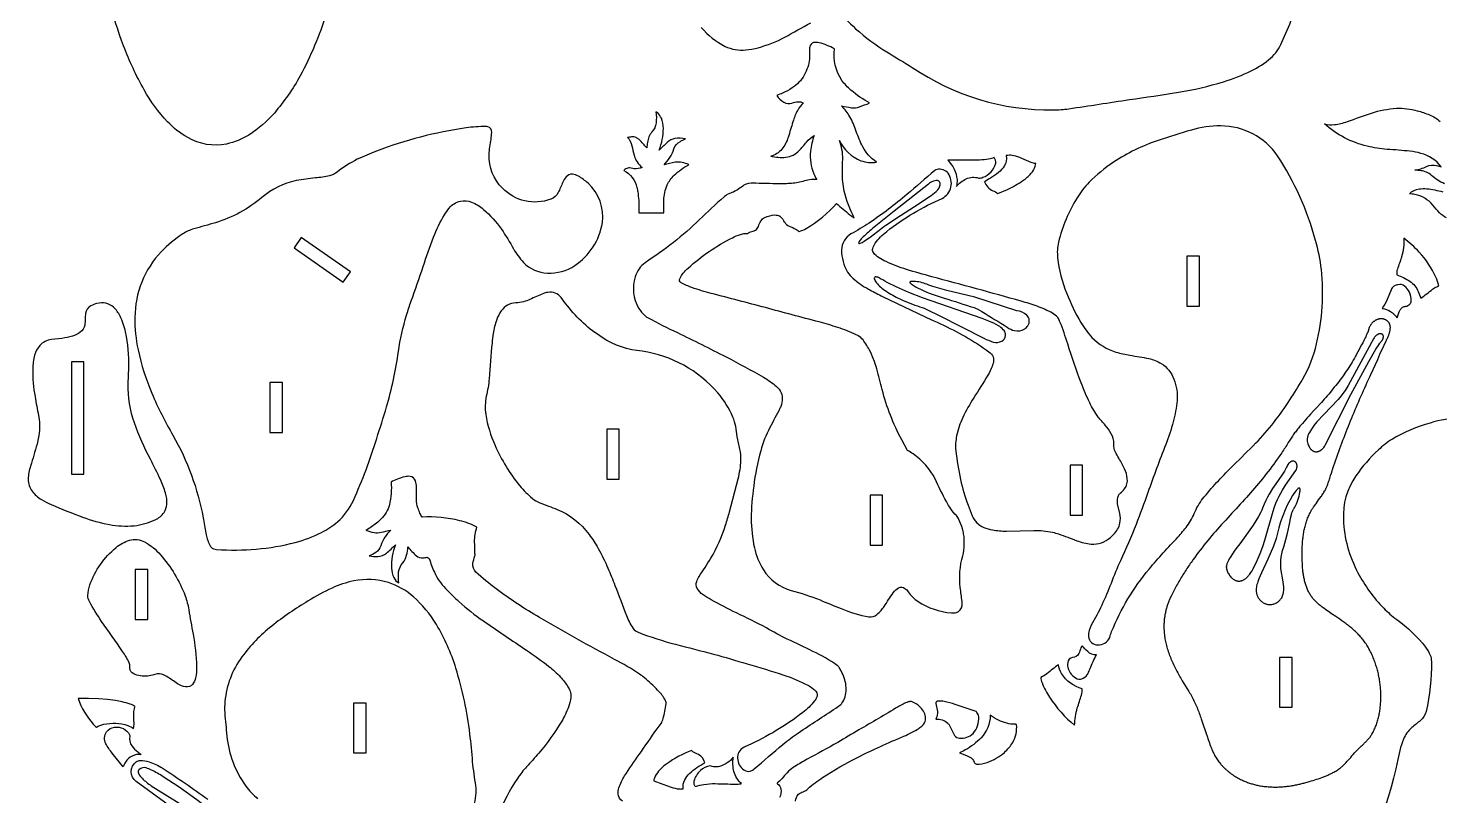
# Model space of a CAD drawing. Extents: x 8 to 111, y -36 to 70.
# Drawn here: x 8.4 to 65, y -10.1 to 20.6 of the extents above; entities that cross this region are included whole.
import ezdxf

# ---------------------------------------------------------------- set-up
doc = ezdxf.new("R2010")
doc.units = 0
doc.header["$MEASUREMENT"] = 0
doc.layers.get('0').update_dxf_attribs({"linetype": 'CONTINUOUS'})

msp = doc.modelspace()

# ---------------------------------------------------------------- linework, layer by layer
for points in [[(20.354, 21.196, -0.046615), (19.319, 18.74, -0.05196), (18.279, 17.245, -0.070955), (17.256, 16.363, -0.081975), (16.368, 16.002, -0.18302), (14.809, 16.26, -0.072586), (13.997, 16.897, -0.061372), (13.065, 18.178, -0.03999), (12.243, 19.936, -0.039625), (11.208, 23.536, -0.049476)], [(40.799, 21.449, 0.049484), (41.563, 20.623, 0.044019), (42.816, 19.69, 0.002318), (43.828, 19.075, 0.153583), (49.477, 17.367, 0.027756), (50.103, 17.415, 0.002079), (52.526, 17.784, 0.00581), (54.488, 18.075, 0.033332), (56.294, 18.496, 0.033552), (57.411, 18.935, 0.064552), (58.185, 19.444, 0.110698), (58.633, 20.086, 0.003123), (59.051, 21.038, 0.020133)], [(35.372, 20.671, 0.092873), (36.339, 19.916, 0.137871), (37.164, 19.772, 0.045285), (37.652, 19.862, 0.05946), (38.725, 20.286, 0.005913), (39.763, 20.864, -0.003181)], [(65.145, 14.413, -0.090478), (64.634, 14.745, 0.149479), (64.204, 14.932, 0.026068), (63.961, 14.951, 0.077827), (64.429, 15.105, -0.161023), (64.832, 15.145, -0.037766), (65.021, 15.087, 0.165958), (64.205, 15.628, 0.039609), (63.766, 15.714, 0.008312), (62.85, 15.789, -0.030816), (62.052, 15.913, -0.124774), (60.344, 16.813, 0.102599), (60.737, 16.781, 0.05696), (61.257, 16.902, -0.005446), (62.223, 17.242, -0.063267), (63.219, 17.433, -0.07925), (64.057, 17.335, -0.027942), (64.548, 17.17, -0.072777), (64.976, 16.906, -0.014963)], [(65.226, 13.049, -0.091677), (64.943, 13.245, -0.024327), (64.68, 13.552, 0.178347), (63.957, 13.981, 0.030369), (63.746, 14.011, -0.156031), (64.141, 14.204, -0.060302), (64.438, 14.212, -0.026015), (65.088, 14.092, 0.066043)], [(65.819, 5.047, 0.058941), (64.572, 4.822, 0.062858), (63.06, 4.179, 0.057188), (62.501, 3.746, 0.050923), (61.596, 2.705, 0.165683), (61.099, 0.957, 0.114739), (61.681, -1.174, 0.071136), (62.713, -2.594, 0.037496), (63.234, -3.044, -0.062281), (64.39, -4.155, -0.065156), (64.575, -4.476, -0.073072), (64.625, -4.725, -0.058829), (64.41, -6.739, -0.155065), (64.187, -7.093, 0.003947), (63.837, -7.381, 0.116138), (63.504, -7.843, 0.044958), (63.362, -8.292, -0.06998), (61.338, -13.997, -0.054587)], [(32.227, -10.331, -0.256246), (32.05, -10.028, -0.097939), (32.083, -9.792, -0.063887), (32.309, -9.313, -0.012382), (32.888, -8.46, 0.003891), (33.607, -7.424, -0.009279), (33.77, -7.221, 0.083775), (33.85, -7.018, 0.02832), (33.975, -6.426, 0.102924), (33.972, -6.377, 0.075899), (33.915, -6.234, 0.061916), (33.631, -5.875, 0.023684), (33.102, -5.382, 0.020904), (32.909, -5.238, 0.02423), (31.906, -4.646, -0.01007), (28.901, -2.971, -0.027477), (27.166, -1.825, -0.019284), (26.347, -1.15, -0.216506), (26.236, -0.812, -0.058204), (26.316, -0.495, 0.119252), (26.325, -0.438, 0.144226), (26.313, -0.413, 0.020172), (26.3, 0.065, -0.092284), (26.395, 0.649, 0.063215), (25.705, 0.909, 0.075946), (24.201, 1.056, -0.096003), (24.111, 1.209, 0.009357), (24.025, 1.43, -0.072545), (23.972, 1.759), (23.973, 2.255, 0.074414), (23.933, 2.509, 0.290923), (23.715, 2.685, 0.08481), (23.506, 2.671, 0.044237), (23.209, 2.576, 0.017975), (22.954, 2.46, -0.083597), (22.886, 1.544, -0.129438), (22.558, 0.984, -0.06041), (22.165, 0.663, -0.014996), (21.95, 0.531, 0.053556), (22.271, 0.436, 0.08208), (22.56, 0.447, 0.011817), (22.94, 0.535, 0.122241), (22.545, -0.095, -0.162436), (22.338, -0.367, -0.055097), (22.08, -0.5, 0.043317), (22.424, -0.527, 0.171293), (22.769, -0.393, 0.006872), (23.135, -0.055, 0.103565), (22.969, -0.987, 0.089985), (23.066, -1.372, 0.150705), (23.261, -1.586, -0.052998), (23.255, -1.137, -0.151603), (23.424, -0.78, 0.11089), (23.578, -0.477, 0.051676), (23.629, -0.139, 0.037211), (23.97, -0.498, 0.218604), (24.246, -0.577, 0.01564), (24.403, -0.555, 0.043511), (24.483, -0.606, 0.027524), (24.689, -1.153, 0.084241), (25.139, -1.803, 0.011541), (25.671, -2.33, 0.032509), (26.652, -3.107, 0.003212), (28.379, -4.278, -0.016757), (29.274, -4.926, -0.035938), (29.74, -5.354, -0.044502), (30.039, -5.747, -0.037743), (30.123, -5.916, -0.112856), (30.152, -6.167, -0.070197), (30.058, -6.562, -0.04069), (29.793, -7.119, -0.045364), (28.868, -8.403, -0.007859), (28.382, -8.949, 0.035556), (28.019, -9.417, 0.052119), (27.237, -10.891, 0.048738)], [(26.205, -10.833, 0.048804), (26.36, -10, 0.041593), (26.355, -9.718, -0.018967), (26.222, -8.743, 0.006224), (26.114, -7.633, 0.042823), (25.554, -5.003, 0.056614), (24.769, -3.245, 0.07419), (23.851, -2.137, 0.101233), (22.848, -1.57, 0.12974), (21.459, -1.505, 0.063277), (20.589, -1.792, 0.033095), (19.633, -2.304, 0.031873), (18.173, -3.311, 0.064094), (16.976, -4.55, 0.135232), (16.299, -6.33, 0.034601), (16.293, -6.789, 0.005571), (16.378, -7.721, 0.13278), (17.139, -9.723, 0.053471), (17.611, -10.23, 0.031193)], [(39.151, -10.323, -0.178558), (39.274, -10.047, -0.118018), (39.463, -9.952, 0.114168), (39.649, -9.828, -0.04177), (40.241, -9.376, -0.029484), (41.633, -8.575, -0.015621), (43.486, -7.727, 0.042781), (44.104, -7.405, 0.030184), (44.243, -7.298, 0.309307), (44.331, -6.827, 0.097882), (44.199, -6.618, 0.092618), (43.913, -6.382, 0.049219), (43.796, -6.337, 0.134639), (43.671, -6.352, 0.055879), (43.261, -6.547, -0.007739), (41.688, -7.474, 0.003782), (40.847, -7.974, -0.002315), (39.615, -8.651, 0.00999), (39.13, -8.937, 0.095527), (38.66, -9.369, -0.062995), (38.464, -9.564, 0.097774), (38.423, -9.596, 0.242041), (38.422, -9.618, 0.242041), (38.439, -9.631, -0.23286), (38.571, -9.841, -0.140348), (38.517, -10.179, -0.115718)], [(16.156, -12.021), (12.745, -9.54, -0.234918), (12.548, -9.149, -0.234918), (12.74, -8.757, -0.058473), (12.834, -8.705, -0.094449), (12.907, -8.695, -0.035142), (13.267, -8.749, -0.064169), (13.791, -8.997, -0.012383), (15.609, -10.246, 0.01223)]]:
    msp.add_lwpolyline(points, format="xyb")
for points in [[(40.801, 13.619, 0.012901), (41.325, 13.17, 0.015733), (41.508, 13.033, -0.055567), (41.107, 14.115, -0.061632), (41.031, 14.853, -0.002772), (41.047, 15.398, 0.097575), (40.91, 16.149, 0.192832), (41.776, 15.334, 0.130108), (42.396, 15.277, -0.12624), (41.848, 15.893, -0.042024), (41.59, 16.507, 0.042817), (41.33, 17.096, 0.064881), (41, 17.528, 0.014868), (41.392, 17.457, 0.111717), (41.712, 17.492, 0.010512), (42.122, 17.646, -0.047443), (41.374, 18.159, -0.058574), (41.014, 18.553, -0.184081), (40.712, 19.817, 0.054183), (40.106, 20.06, 0.10662), (39.875, 20.068, 0.293979), (39.726, 19.895, 0.04334), (39.713, 19.809, 0.011201), (39.711, 19.396, -0.084804), (39.651, 19.086, 0.008097), (39.502, 18.757, -0.119651), (39.022, 18.251, -0.05071), (38.637, 18.043, -0.0184), (38.402, 17.95, 0.102429), (38.684, 17.676, 0.203498), (39.006, 17.644, -0.03915), (39.253, 17.696, -0.13014), (39.472, 17.649, 0.080805), (39.241, 17.355, 0.051311), (39.048, 16.893, -0.004904), (38.861, 16.27, -0.09179), (38.606, 15.791, -0.150191), (38.162, 15.512, 0.069385), (38.764, 15.472, 0.175903), (39.299, 15.737, 0.015461), (39.593, 16.077, -0.052664), (39.899, 16.35, 0.046548), (39.754, 15.712, 0.127901), (39.887, 14.811, 0.028888), (40.003, 14.576, 0.115471), (39.445, 14.502, -0.055242), (38.933, 14.419, -0.015503), (38.653, 14.407, -0.009904), (37.568, 14.432, 0.068865), (37.18, 14.397, 0.087235), (37.09, 14.352, -0.048122), (36.669, 14.08, 0.007611), (36.423, 13.974, 0.058807), (36.281, 13.877, 0.009049), (35.313, 12.973, -0.046817), (33.128, 11.248, 0.160511), (32.733, 10.684, 0.21071), (32.871, 9.431, 0.072208), (33.129, 9.122, 0.059158), (33.232, 9.046, 0.014089), (34.425, 8.446, -0.004942), (36.37, 7.476, -0.007344), (37.87, 6.66, -0.043118), (38.393, 6.291, -0.034316), (38.502, 6.18, -0.234228), (38.589, 5.563, -0.039568), (38.531, 5.413, -0.005186), (38.123, 4.643, 0.052125), (37.759, 3.709, 0.036645), (37.481, 2.29, 0.036096), (37.38, 0.997, 0.050163), (37.506, -0.171, 0.07894), (37.866, -1.058, 0.184918), (38.984, -1.886, -0.028754), (40.135, -2.266, -0.004071), (40.984, -2.614, 0.050465), (42.097, -2.943, 0.198576), (42.411, -2.849, 0.058204), (42.579, -2.686, 0.029182), (42.701, -2.527, -0.00982), (43.072, -1.975, -0.099639), (43.282, -1.775, -0.318276), (43.539, -1.802, -0.075957), (43.663, -1.94, 0.092964), (44.066, -2.322, 0.127515), (45.398, -2.786, 0.056268), (45.596, -2.774, 0.298551), (45.827, -2.488, 0.056292), (45.827, -2.324, 0.003289), (45.751, -1.769, -0.101065), (45.857, -0.494, 0.095055), (45.888, 0.39, 0.024673), (45.844, 0.585, 0.014033), (45.698, 0.958, 0.078482), (45.597, 1.112, -0.06083), (45.196, 1.673, -0.006573), (44.742, 2.582, 0.124557), (43.87, 3.585, 0.027625), (43.638, 3.724), (43.406, 4.148, -0.057415), (42.623, 6.167, -0.002555), (42.412, 6.992, 0.050104), (42.109, 7.765, 0.047367), (41.816, 8.203, 0.086916), (41.59, 8.361, 0.033802), (40.855, 8.649, 0.017041), (40.097, 8.873, -0.002146), (37.948, 9.446, -0.000511), (35.777, 10.017, -0.018129), (35.005, 10.249, -0.036428), (34.57, 10.445, -0.144263), (34.509, 10.521, -0.147086), (34.528, 10.628, -0.072915), (34.656, 10.822, -0.036974), (34.857, 11.034, -0.068286), (36.625, 12.246, -0.036267), (36.946, 12.378, -0.034523), (37.139, 12.422, -0.098796), (37.243, 12.415, -0.140271), (37.356, 12.484, 0.072684), (37.547, 12.553, 0.157191), (37.668, 12.701, -0.050341), (37.773, 12.925, -0.133762), (37.919, 13.053, -0.084637), (38.328, 13.159, -0.12927), (38.529, 13.112, -0.138146), (38.667, 12.936, 0.189224), (38.725, 12.878, 0.209631), (38.905, 12.705, -0.045383), (39.17, 12.589, -0.039253), (39.294, 12.501, 0.084583), (39.586, 12.62, 0.076395)], [(32.874, 13.247), (33.874, 13.247), (33.874, 13.747, -0.090548), (34.016, 14.362, -0.093387), (34.297, 14.753, -0.064945), (34.878, 15.176, 0.134202), (34.336, 15.272, 0.02029), (33.887, 15.173, 0.123904), (34.282, 15.803, -0.184971), (34.544, 16.11, -0.038989), (34.747, 16.207, 0.075554), (34.325, 16.225, 0.153487), (34.01, 16.059, 0.003327), (33.693, 15.762, 0.093294), (33.861, 16.626, 0.085261), (33.78, 17.041, 0.103795), (33.634, 17.247, 0.053369), (33.566, 17.293, -0.052054), (33.572, 16.846, -0.158788), (33.401, 16.486, 0.133946), (33.223, 16.068, 0.02712), (33.198, 15.846, 0.024965), (32.89, 16.177, 0.056056), (32.774, 16.258, 0.151506), (32.583, 16.285, 0.011613), (32.425, 16.264, -0.141295), (32.604, 15.932, 0.01631), (32.686, 15.555, 0.138862), (33.006, 15.058, -0.113757), (32.696, 15.013), (32.524, 15.049, 0.17627), (32.356, 15.003, 0.030077), (32.276, 14.948, -0.222611), (32.803, 14.255, -0.023955), (32.836, 14.089, -0.016782), (32.874, 13.747)], [(15.967, -0.24, 0.081611), (19.119, 0.04, 0.049954), (20.173, 0.441, 0.052739), (20.812, 0.866, 0.111772), (21.444, 1.723, 0.013498), (21.954, 2.946, 0.012), (22.775, 5.47, 0.037828), (23.247, 7.688, -0.036379), (23.577, 9.15, -0.012046), (23.758, 9.713, 0.003231), (24.245, 11.09, -0.016777), (24.655, 12.275, -0.036441), (25.092, 13.167, -0.02392), (25.278, 13.438, -0.153538), (25.73, 13.717, -0.144945), (26.181, 13.673, -0.087822), (26.66, 13.381, -0.061091), (27.374, 12.587, -0.03133), (27.859, 11.8, 0.056376), (28.256, 11.259, 0.197343), (29.215, 10.834, 0.166089), (30.312, 11.137, 0.212106), (31.417, 12.853, 0.249421), (30.843, 14.429, 0.056044), (30.458, 14.717, 0.10467), (30.218, 14.795, 0.234046), (29.967, 14.684, 0.077799), (29.832, 14.471, -0.02275), (29.647, 14.057, -0.176444), (29.35, 13.791, -0.300495), (27.417, 14.234, -0.211564), (26.881, 15.579, -0.039802), (26.96, 16.2, 0.02543), (26.985, 16.466, 0.343018), (26.833, 16.693, 0.087597), (26.743, 16.707, 0.036277), (25.957, 16.646, 0.055806), (22.366, 15.719, 0.018254), (21.603, 15.389, 0.054412), (20.796, 14.877, -0.093612), (20.489, 14.725, -0.038171), (19.923, 14.642, 0.025129), (19.159, 14.536, 0.125942), (17.782, 13.861, -0.102812), (15.92, 12.851, -0.006751), (15.054, 12.603, 0.075353), (14.613, 12.404, 0.051948), (13.747, 11.686, 0.190443), (12.693, 9.056, 0.058911), (12.823, 7.752, 0.047836), (13.375, 6.014, 0.033656), (14.218, 4.332, -0.082801), (15.428, 1.03, -0.010443), (15.536, 0.409, 0.063251), (15.676, -0.046, 0.058577), (15.745, -0.15, 0.198918)], [(54.423, 6.155, -0.05616), (54.434, 5.726, -0.044956), (54.282, 4.875, -0.02991), (53.984, 3.959, 0.010879), (53.27, 2.036, -0.004222), (52.798, 0.759, -0.017239), (52.169, -0.692, 0.012071), (51.792, -1.6, -0.013169), (51.418, -2.48, -0.010987), (51.226, -2.869), (51, -3.276, 0.131839), (50.886, -3.724, 0.379605), (51.254, -4.065, 0.310378), (51.74, -3.765, -0.010061), (51.815, -3.532, -0.077095), (53.319, -1.028, -0.01504), (54.468, 0.251, 0.019941), (54.842, 0.698, 0.071595), (55.158, 1.276, -0.068129), (55.526, 1.868, -0.024027), (56.695, 3.132, 0.001961), (57.583, 4.01, 0.047787), (58.958, 5.758, 0.012868), (59.462, 6.571, 0.074149), (60.022, 8.002, 0.086239), (60.217, 10.969, 0.040448), (59.983, 12.142, 0.077596), (58.462, 15.531, 0.246451), (56.184, 16.726, 0.076795), (55.009, 16.563, 0.00887), (53.68, 16.146, 0.063905), (51.886, 15.271, 0.049015), (50.911, 14.468, 0.056789), (50.431, 13.844, 0.079856), (49.687, 12.072, 0.084592), (49.653, 11.441, 0.06593), (50.01, 10.034, 0.040136), (50.586, 8.849, 0.047327), (51.029, 8.253, 0.131152), (51.989, 7.667, 0.031764), (52.55, 7.537, -0.016875), (53.304, 7.406, -0.076245), (53.805, 7.209, -0.167996), (54.31, 6.579, -0.056266)], [(45.597, 14.302, -0.100452), (45.984, 14.608, -0.18927), (46.494, 14.637, 0.105508), (46.657, 14.668, 0.246132), (47.173, 15.229, 0.247896), (47.105, 15.464, -0.08361), (46.889, 15.398, -0.032804), (46.522, 15.36, -0.014932), (46.142, 15.35), (45.249, 15.352, -0.184174), (45.623, 14.578, -0.079888)], [(46.729, 14.492, 0.227633), (47.055, 14.13, -0.071736), (47.264, 14.016), (47.647, 14.184, 0.041495), (48.259, 14.536, 0.052847), (48.586, 14.819, 0.104385), (48.756, 15.109, 0.052169), (48.774, 15.216, -0.061292), (48.593, 15.266, -0.013518), (48.213, 15.426, 0.037128), (47.893, 15.534, 0.075452), (47.661, 15.549, 0.040698), (47.592, 15.536, -0.202914), (47.515, 15.115, -0.081425), (47.282, 14.858, -0.038524), (46.965, 14.637, 0.021271)], [(51.899, 0.365, 0.137334), (52.15, 0.813, 0.098636), (52.145, 1.203), (52.057, 1.587, -0.173343), (52.093, 1.924, -0.070658), (52.158, 2.012, 0.05503), (52.336, 2.186, 0.194913), (52.44, 2.601, 0.087955), (52.336, 2.983, 0.028673), (52.104, 3.416, -0.019498), (51.964, 3.66, -0.126422), (51.902, 3.987, 0.144273), (51.798, 4.396, 0.048486), (51.56, 4.736, -0.007143), (51.279, 5.063, -0.041551), (50.937, 5.637, -0.027615), (50.592, 6.436, -0.013176), (50.057, 7.995, 0.015641), (49.747, 8.884, 0.058002), (49.657, 9.058, 0.089508), (49.449, 9.219, 0.042366), (48.833, 9.5, 0.018037), (48.187, 9.705, 0.00514), (44.611, 10.685, -0.005269), (43.594, 10.975, -0.03368), (42.779, 11.294, -0.019732), (42.506, 11.441, -0.092641), (42.273, 11.657, -0.23344), (42.249, 11.82, -0.100784), (42.346, 12.027, -0.073922), (42.805, 12.499, -0.062512), (45.033, 13.825, 0.217407), (45.378, 14.275, 0.217407), (45.264, 14.83, 0.297503), (44.824, 14.98, 0.065451), (44.729, 14.939, 0.001972), (43.618, 13.985, -0.029691), (42.104, 12.837, -0.016337), (41.373, 12.398, 0.264446), (40.997, 11.76, 0.138904), (41.241, 10.869, 0.069748), (41.451, 10.624, 0.053749), (42.074, 10.189, 0.014856), (42.584, 9.926, 0.010954), (44.83, 8.859, -0.04353), (46.792, 7.762, -0.051783), (47, 7.581, -0.205942), (47.084, 7.342, -0.081762), (47.029, 7.091, -0.038425), (46.863, 6.743, -0.010723), (46.294, 5.838, 0.029264), (45.852, 5.039, 0.054827), (45.606, 4.313, 0.070325), (45.573, 3.72, 0.017245), (45.763, 2.56, 0.039661), (46.068, 1.534, 0.015199), (46.229, 1.102, 0.191706), (46.694, 0.644, 0.067691), (47.044, 0.54, 0.045705), (47.601, 0.494), (48.705, 0.524, -0.055827), (49.448, 0.447, -0.022969), (49.69, 0.379, -0.009324), (50.422, 0.11, 0.069331), (50.996, -0.027, 0.202071), (51.764, 0.237, 0.030362)], [(42.562, 12.593, -0.017231), (42.835, 12.794), (43.173, 13.02), (43.926, 13.501), (44.586, 13.945, 0.036088), (44.849, 14.165, 0.231257), (44.943, 14.439, 0.401079), (44.794, 14.54, 0.128028), (44.567, 14.456, 0.026828), (44.484, 14.398), (43.1, 13.313), (42.244, 12.614, 0.020251), (41.814, 12.229, 0.045445), (41.71, 12.095, 0.024181), (41.683, 12.039, 0.298726), (41.694, 12.016, 0.197931), (41.749, 12.025, 0.049768), (41.898, 12.105, 0.018461), (42.142, 12.27)], [(64.196, 9.821, 0.010747), (64.67, 10.184, -0.036075), (64.839, 10.287, -0.037774), (64.918, 10.319, 0.056155), (64.802, 10.665, 0.079355), (64.134, 11.668, 0.04613), (63.523, 12.228, -0.080211), (63.428, 11.482, -0.011525), (63.26, 10.982, 0.151157), (63.242, 10.763, -0.057964), (63.76, 10.504, -0.141438), (64.097, 10.09, -0.017426)], [(47.56, 8.398, 0.160866), (47.477, 8.561, 0.072691), (47.278, 8.721, 0.045468), (46.899, 8.907), (46.624, 9.006), (44.241, 9.833), (43.692, 10.051), (43.209, 10.267), (42.82, 10.46, 0.010178), (42.475, 10.654, 0.153836), (42.348, 10.675, 0.206063), (42.313, 10.645, 0.206063), (42.31, 10.599, 0.119694), (42.396, 10.445, 0.073335), (42.768, 10.115, 0.04109), (43.338, 9.795, 0.034176), (44.138, 9.482, -0.028605), (44.47, 9.349), (44.884, 9.15), (45.825, 8.658), (46.693, 8.219, 0.032894), (47.077, 8.068, 0.197736), (47.414, 8.107, 0.294884), (47.563, 8.337, 0.030345)], [(48.457, 8.72, 0.38176), (48.42, 9.143, 0.158863), (48.022, 9.319), (46.335, 9.87), (45.215, 10.129), (44.741, 10.262, -0.038506), (44.415, 10.382, 0.080632), (43.895, 10.499, 0.021504), (43.783, 10.497, 0.125353), (43.74, 10.478, 0.209031), (43.734, 10.454, 0.209031), (43.748, 10.434, 0.069373), (43.826, 10.372, 0.035892), (44.154, 10.187, 0.04755), (45.108, 9.83, -0.001194), (46.304, 9.447, -0.027963), (46.424, 9.396), (46.62, 9.291, -0.005584), (47.637, 8.659, 0.08596), (47.926, 8.527, 0.202641), (48.333, 8.597, 0.093137)], [(63.249, 9.035, -0.046439), (63.373, 9.354, -0.101028), (63.472, 9.461, -0.102711), (63.602, 9.502, 0.164735), (63.757, 9.582, 0.164829), (63.812, 9.712, 0.151786), (63.741, 10.064, 0.10198), (63.551, 10.308, 0.233463), (63.291, 10.366, 0.073533), (63.14, 10.321, 0.116628), (63.051, 10.235, 0.023585), (63.01, 10.155), (62.853, 9.773, -0.038439), (62.654, 9.415, -0.20383)], [(9.342, 1.556, 0.011339), (10.598, 1.055, 0.039338), (11.672, 0.755, 0.069129), (12.659, 0.709, 0.080893), (13.507, 0.945, 0.125982), (13.863, 1.242, 0.126453), (13.973, 1.56, 0.100132), (13.918, 2.025, 0.035893), (13.72, 2.556, 0.013317), (13.313, 3.371, -0.035205), (12.676, 4.828, -0.089008), (12.424, 6.4), (12.449, 7.055, 0.055597), (12.32, 8.472, 0.055079), (12.1, 9.11, 0.080158), (11.84, 9.462, 0.256667), (11.176, 9.613, 0.053819), (10.933, 9.525, 0.2374), (10.715, 9.207, 0.056178), (10.708, 9.008, -0.040438), (10.684, 8.742, -0.17779), (10.5, 8.46, -0.089273), (10.197, 8.309, -0.045903), (9.774, 8.216), (9.35, 8.168, 0.170939), (8.881, 7.929, 0.110737), (8.678, 7.544, 0.063423), (8.601, 6.984, 0.044713), (8.693, 5.88, 0.006944), (8.837, 5.129, -0.110102), (8.775, 3.976, -0.006317), (8.512, 3.1, 0.070736), (8.422, 2.569, 0.163187), (8.579, 2.091, 0.096891), (8.954, 1.755, 0.038781)], [(37.502, -9.034, -0.000829), (38.648, -8.051, -0.020878), (39.279, -7.585, -0.002372), (40.772, -6.598, 0.013307), (40.971, -6.454, 0.084846), (41.012, -6.406, 0.14823), (41.179, -5.853, 0.109376), (41.052, -5.235, -0.012564), (40.911, -4.984, 0.085845), (40.828, -4.89, 0.036839), (39.854, -4.326, 0.002365), (38.822, -3.831, -0.017757), (37.989, -3.387, 0.013842), (36.792, -2.787, -0.0188), (35.773, -2.259, -0.012103), (35.449, -2.063, -0.089501), (35.212, -1.804, -0.222164), (35.197, -1.521, -0.054068), (35.291, -1.324, 0.014382), (35.761, -0.596, 0.055231), (36.351, 0.726, 0.011751), (36.51, 1.264), (36.858, 2.589, 0.046707), (36.97, 3.327, 0.064728), (36.927, 3.78, -0.011234), (36.821, 4.278), (36.761, 4.684, 0.057124), (36.647, 5.065, 0.081939), (36.04, 6.029, 0.181036), (33.016, 7.699, -0.123619), (31.414, 8.246, -0.084261), (30.021, 9.513, -0.014779), (29.768, 9.849, 0.283563), (29.234, 10.057, 0.055248), (29.039, 10.006, 0.014269), (28.517, 9.774, -0.023499), (28.259, 9.678, -0.074953), (27.948, 9.64, 0.227275), (27.371, 9.324, 0.073253), (27.187, 8.965, 0.048857), (27.048, 8.409, 0.014785), (26.999, 8.028, 0.005719), (26.885, 6.597, -0.03514), (26.768, 5.896, 0.090083), (26.749, 5.17, 0.068972), (27.122, 3.928, 0.068715), (28.109, 2.31, 0.039777), (28.613, 1.802, 0.075501), (28.907, 1.631, -0.004639), (29.611, 1.362, -0.136792), (30.884, 0.362, -0.037157), (31.248, -0.198, -0.028898), (31.642, -0.994, -0.010083), (31.921, -1.682, -0.001832), (32.381, -2.883, 0.059657), (32.654, -3.409, 0.137546), (32.858, -3.562, 0.027366), (34.35, -4.042, 0.001771), (35.867, -4.434, -0.012437), (37.217, -4.83, -0.010818), (38.688, -5.275, -0.035053), (39.65, -5.683, -0.031518), (39.845, -5.808, -0.042406), (39.97, -5.923, -0.308175), (39.995, -6.18, -0.062454), (39.92, -6.308, -0.063963), (39.444, -6.777, -0.05555), (37.239, -8.102, 0.027251), (37.066, -8.179, 0.284142), (36.834, -8.604, 0.229958), (37.078, -9.076, 0.295555), (37.428, -9.089, 0.059967)], [(14.884, -5.727, -0.179368), (14.561, -5.704, -0.052281), (14.349, -5.587, 0.024888), (13.914, -5.3, 0.129659), (13.601, -5.228, 0.062901), (13.399, -5.279, -0.117432), (12.846, -5.298, -0.092649), (12.584, -5.181, -0.295372), (12.492, -4.941, 0.133287), (12.463, -4.782, 0.04173), (12.202, -4.325, -0.001191), (11.36, -3.125, -0.02481), (10.87, -2.328, -0.122538), (10.81, -2.084, -0.084511), (10.893, -1.663, -0.134311), (11.938, -0.164, -0.095518), (12.477, 0.127, -0.193142), (13.084, 0.062, -0.088782), (13.716, -0.456, -0.088714), (14.707, -2.098, -0.049636), (14.85, -2.659, 0.004536), (15.025, -3.632, -0.035982), (15.166, -4.937, -0.044017), (15.126, -5.384, -0.123583), (15.003, -5.65, -0.126056)], [(50.633, -4.099, 0.092674), (50.584, -4.186, -0.011144), (50.505, -4.411, -0.290678), (50.249, -4.57, 0.328213), (50.055, -4.774, 0.217966), (50.2, -5.237, 0.112149), (50.441, -5.428, 0.247899), (50.682, -5.4, 0.139484), (50.874, -5.211, 0.027988), (50.95, -5.014, -0.037617), (51.213, -4.469, -0.185198), (50.857, -4.336, -0.061496)], [(49.681, -4.861, 0.010757), (49.226, -5.221, -0.066432), (48.974, -5.367, 0.080783), (49.027, -5.587, 0.053008), (49.33, -6.165, 0.077447), (50.335, -7.286, -0.072757), (50.441, -6.593, -0.0054), (50.609, -6.078, 0.108939), (50.639, -5.826, -0.192344), (49.808, -5.208, -0.085944)], [(11.15, -7.361, -0.084957), (11.451, -7.248, -0.137526), (12.407, -7.296, -0.063007), (12.64, -7.418, 0.053787), (12.661, -7.2, -0.02293), (12.657, -6.73, -0.067723), (12.7, -6.537, 0.073343), (12.506, -6.441, 0.031592), (12.187, -6.349), (11.913, -6.295), (11.594, -6.251), (11.236, -6.221), (10.842, -6.208), (10.416, -6.215, 0.094515), (11.021, -7.243, 0.03823)], [(44.769, -7.039, -0.215462), (45.254, -7.204, -0.056196), (45.326, -7.296), (45.518, -7.698, 0.212766), (45.725, -7.804, 0.215186), (46.268, -7.613, 0.196494), (46.493, -6.948, 0.138517), (46.42, -6.77, 0.051825), (46.384, -6.735), (45.554, -6.454, 0.026405), (45.108, -6.334, 0.046192), (44.89, -6.314, 0.126844), (44.801, -6.344, 0.260898), (44.777, -6.419, 0.030349), (44.827, -6.664, -0.120674), (44.813, -6.949, -0.06)], [(45.719, -8.396, -0.051206), (46.137, -8.558, -0.210389), (46.305, -8.763, 0.225412), (46.404, -8.848, 0.088235), (46.83, -8.772, 0.096363), (47.523, -8.374, 0.074347), (47.856, -7.971, 0.151399), (48.009, -7.255, 0.064528), (47.959, -7.247, -0.121369), (47.288, -7.082, -0.03227), (46.952, -6.886, -0.190034), (46.589, -7.785, -0.082182), (45.951, -8.274, -0.014583)], [(12.946, -8.458, 0.292502), (12.322, -8.765, 0.051047), (12.229, -8.945), (11.787, -8.403, -0.046288), (11.529, -8.025, -0.273491), (11.555, -7.55, -0.218244), (11.881, -7.365, -0.323253), (12.484, -7.666, -0.134876), (12.486, -7.722, 0.214), (12.576, -8.114, 0.067065), (12.805, -8.351, 0.020954)], [(35.523, -8.793, 0.222557), (35.264, -8.459, -0.028766), (35.041, -8.347, -0.064489), (34.988, -8.3, 0.067174), (34, -8.826, 0.053602), (33.67, -9.127, 0.076646), (33.502, -9.406, 0.037403), (33.473, -9.507), (33.841, -9.651), (34.172, -9.766, 0.04789), (34.501, -9.839, 0.079134), (34.657, -9.827, -0.167285), (34.716, -9.479, -0.081084), (34.918, -9.209, -0.078924)], [(17.414, -11.994), (15.177, -10.271), (14.467, -9.766), (13.827, -9.346, 0.027276), (13.361, -9.083, 0.025132), (13.146, -8.996, 0.246844), (12.865, -9.052, 0.338963), (12.837, -9.212, 0.098868), (12.984, -9.412, 0.047204), (13.348, -9.709), (18.067, -12.637, 0.053158), (18.198, -12.673, 0.332463), (18.211, -12.662, 0.203211), (18.192, -12.63, 0.037616), (18.106, -12.55)], [(35.152, -9.745, -0.07016), (35.485, -9.653, -0.036744), (35.941, -9.624, -0.002038), (36.746, -9.647, 0.035161), (36.96, -9.629), (36.992, -9.621, -0.159679), (36.69, -9.142, -0.107645), (36.662, -8.57, -0.150965), (36.106, -8.937, -0.069683), (35.918, -8.958, -0.040549), (35.728, -8.914, 0.172385), (35.349, -9.097, 0.13937), (35.082, -9.526, 0.271577)]]:
    msp.add_lwpolyline(points, format="xyb", close=True)
for points in [[(21.326, 10.882), (19.355, 12.251), (19.069, 11.84), (21.041, 10.472)], [(55.331, 11.503), (54.831, 11.503), (54.831, 9.503), (55.331, 9.503)], [(59.598, -9.579), (59.74, -9.537), (59.811, -9.516), (59.883, -9.495), (59.954, -9.473), (60.025, -9.45), (60.096, -9.427), (60.167, -9.402), (60.237, -9.377), (60.272, -9.364), (60.307, -9.351), (60.342, -9.337), (60.377, -9.323), (60.411, -9.309), (60.445, -9.295), (60.48, -9.28), (60.514, -9.265), (60.547, -9.249), (60.581, -9.233), (60.614, -9.217), (60.648, -9.2), (60.681, -9.183), (60.713, -9.166), (60.754, -9.143), (60.793, -9.119), (60.833, -9.095), (60.871, -9.069), (60.909, -9.043), (60.947, -9.015), (60.984, -8.987), (61.02, -8.958), (61.049, -8.933), (61.077, -8.908), (61.106, -8.881), (61.133, -8.855), (61.16, -8.828), (61.187, -8.8), (61.213, -8.772), (61.239, -8.744), (61.265, -8.716), (61.291, -8.687), (61.341, -8.629), (61.392, -8.571), (61.442, -8.514), (61.495, -8.454), (61.549, -8.394), (61.603, -8.335), (61.658, -8.276), (61.686, -8.247), (61.713, -8.218), (61.742, -8.19), (61.77, -8.162), (61.799, -8.134), (61.828, -8.106), (61.858, -8.079), (61.887, -8.052), (61.913, -8.029), (61.937, -8.007), (61.962, -7.983), (61.986, -7.96), (62.01, -7.936), (62.034, -7.912), (62.057, -7.887), (62.08, -7.862), (62.102, -7.836), (62.123, -7.811), (62.144, -7.784), (62.165, -7.757), (62.185, -7.73), (62.204, -7.702), (62.222, -7.673), (62.24, -7.644), (62.264, -7.602), (62.287, -7.56), (62.309, -7.517), (62.33, -7.473), (62.351, -7.429), (62.37, -7.385), (62.389, -7.341), (62.406, -7.296), (62.423, -7.251), (62.439, -7.205), (62.454, -7.159), (62.468, -7.113), (62.481, -7.067), (62.494, -7.02), (62.505, -6.973), (62.516, -6.926), (62.527, -6.879), (62.536, -6.832), (62.545, -6.784), (62.553, -6.736), (62.56, -6.688), (62.567, -6.641), (62.573, -6.592), (62.578, -6.544), (62.583, -6.496), (62.587, -6.448), (62.59, -6.4), (62.593, -6.351), (62.595, -6.303), (62.597, -6.255), (62.598, -6.207), (62.598, -6.158), (62.598, -6.106), (62.598, -6.054), (62.596, -6.002), (62.594, -5.95), (62.592, -5.898), (62.588, -5.846), (62.584, -5.794), (62.58, -5.742), (62.575, -5.69), (62.569, -5.638), (62.562, -5.586), (62.555, -5.534), (62.547, -5.482), (62.538, -5.431), (62.529, -5.379), (62.519, -5.328), (62.509, -5.276), (62.498, -5.225), (62.486, -5.174), (62.474, -5.124), (62.46, -5.073), (62.447, -5.022), (62.432, -4.972), (62.417, -4.922), (62.401, -4.872), (62.385, -4.823), (62.368, -4.773), (62.35, -4.724), (62.332, -4.675), (62.313, -4.627), (62.293, -4.578), (62.273, -4.53), (62.252, -4.483), (62.231, -4.436), (62.208, -4.389), (62.185, -4.343), (62.162, -4.297), (62.137, -4.252), (62.112, -4.206), (62.086, -4.161), (62.06, -4.117), (62.032, -4.073), (62.004, -4.03), (61.975, -3.987), (61.945, -3.944), (61.915, -3.903), (61.884, -3.861), (61.852, -3.821), (61.821, -3.782), (61.788, -3.744), (61.755, -3.707), (61.722, -3.671), (61.688, -3.635), (61.653, -3.6), (61.617, -3.565), (61.582, -3.531), (61.545, -3.497), (61.508, -3.464), (61.471, -3.432), (61.433, -3.399), (61.394, -3.368), (61.356, -3.336), (61.317, -3.305), (61.277, -3.275), (61.238, -3.244), (61.198, -3.215), (61.158, -3.185), (61.117, -3.156), (61.036, -3.098), (60.954, -3.041), (60.872, -2.984), (60.791, -2.928), (60.628, -2.817), (60.503, -2.731), (60.44, -2.688), (60.377, -2.644), (60.315, -2.599), (60.284, -2.576), (60.253, -2.553), (60.223, -2.529), (60.193, -2.506), (60.163, -2.482), (60.134, -2.457), (60.105, -2.432), (60.076, -2.407), (60.048, -2.381), (60.02, -2.355), (59.993, -2.329), (59.966, -2.302), (59.94, -2.274), (59.914, -2.246), (59.89, -2.217), (59.866, -2.188), (59.842, -2.158), (59.819, -2.127), (59.797, -2.096), (59.776, -2.064), (59.756, -2.031), (59.737, -1.998), (59.717, -1.961), (59.697, -1.924), (59.679, -1.886), (59.662, -1.848), (59.645, -1.81), (59.63, -1.771), (59.615, -1.732), (59.601, -1.693), (59.588, -1.653), (59.576, -1.614), (59.564, -1.574), (59.553, -1.533), (59.543, -1.493), (59.534, -1.452), (59.525, -1.412), (59.517, -1.371), (59.509, -1.33), (59.502, -1.289), (59.496, -1.247), (59.49, -1.206), (59.484, -1.164), (59.479, -1.123), (59.475, -1.081), (59.471, -1.04), (59.467, -0.998), (59.464, -0.956), (59.461, -0.915), (59.458, -0.873), (59.454, -0.79), (59.451, -0.706), (59.448, -0.607), (59.447, -0.507), (59.446, -0.457), (59.446, -0.407), (59.446, -0.357), (59.447, -0.307), (59.448, -0.257), (59.449, -0.207), (59.451, -0.157), (59.453, -0.107), (59.456, -0.057), (59.459, -0.007), (59.462, 0.043), (59.466, 0.093), (59.471, 0.142), (59.476, 0.192), (59.482, 0.242), (59.488, 0.291), (59.495, 0.341), (59.503, 0.39), (59.511, 0.439), (59.52, 0.489), (59.529, 0.538), (59.54, 0.586), (59.551, 0.635), (59.562, 0.684), (59.575, 0.732), (59.588, 0.78), (59.602, 0.828), (59.617, 0.876), (59.625, 0.898), (59.632, 0.92), (59.648, 0.964), (59.665, 1.008), (59.683, 1.051), (59.702, 1.094), (59.721, 1.136), (59.741, 1.179), (59.762, 1.221), (59.777, 1.251), (59.793, 1.281), (59.81, 1.31), (59.827, 1.339), (59.845, 1.368), (59.863, 1.396), (59.882, 1.425), (59.901, 1.453), (59.94, 1.508), (59.979, 1.563), (60.019, 1.618), (60.058, 1.673), (60.107, 1.741), (60.156, 1.809), (60.205, 1.877), (60.229, 1.912), (60.253, 1.946), (60.276, 1.981), (60.299, 2.016), (60.321, 2.052), (60.342, 2.088), (60.362, 2.125), (60.382, 2.162), (60.391, 2.18), (60.4, 2.199), (60.409, 2.218), (60.418, 2.238), (60.437, 2.284), (60.456, 2.331), (60.474, 2.379), (60.491, 2.426), (60.508, 2.474), (60.524, 2.522), (60.54, 2.57), (60.556, 2.619), (60.586, 2.716), (60.616, 2.812), (60.646, 2.909), (60.662, 2.958), (60.678, 3.006), (60.716, 3.119), (60.755, 3.233), (60.795, 3.346), (60.834, 3.459), (60.875, 3.572), (60.915, 3.685), (60.956, 3.798), (60.998, 3.911), (61.039, 4.023), (61.082, 4.135), (61.124, 4.248), (61.167, 4.36), (61.211, 4.471), (61.255, 4.583), (61.299, 4.695), (61.344, 4.806), (61.388, 4.917), (61.434, 5.029), (61.48, 5.14), (61.526, 5.25), (61.572, 5.361), (61.619, 5.471), (61.666, 5.582), (61.714, 5.692), (61.762, 5.802), (61.81, 5.912), (61.859, 6.022), (61.908, 6.131), (61.957, 6.24), (62.007, 6.35), (62.057, 6.459), (62.107, 6.568), (62.153, 6.668), (62.2, 6.769), (62.291, 6.97), (62.473, 7.374), (62.564, 7.576), (62.656, 7.777), (62.703, 7.878), (62.75, 7.978), (62.797, 8.078), (62.844, 8.178), (62.857, 8.204), (62.869, 8.23), (62.881, 8.257), (62.892, 8.284), (62.903, 8.311), (62.914, 8.338), (62.923, 8.365), (62.933, 8.393), (62.941, 8.42), (62.949, 8.448), (62.957, 8.476), (62.963, 8.504), (62.968, 8.533), (62.973, 8.562), (62.976, 8.59), (62.978, 8.619), (62.979, 8.641), (62.979, 8.664), (62.977, 8.685), (62.976, 8.696), (62.975, 8.707), (62.973, 8.718), (62.971, 8.729), (62.968, 8.74), (62.965, 8.75), (62.962, 8.761), (62.959, 8.771), (62.955, 8.782), (62.951, 8.792), (62.943, 8.808), (62.935, 8.824), (62.926, 8.839), (62.916, 8.853), (62.905, 8.867), (62.893, 8.88), (62.881, 8.892), (62.868, 8.904), (62.854, 8.915), (62.84, 8.926), (62.826, 8.936), (62.811, 8.945), (62.795, 8.954), (62.779, 8.962), (62.763, 8.969), (62.747, 8.976), (62.736, 8.98), (62.725, 8.983), (62.714, 8.987), (62.703, 8.99), (62.692, 8.992), (62.68, 8.994), (62.669, 8.996), (62.657, 8.998), (62.646, 8.999), (62.634, 9), (62.623, 9), (62.611, 9), (62.6, 9), (62.588, 9), (62.577, 8.999), (62.565, 8.998), (62.554, 8.996), (62.542, 8.994), (62.531, 8.992), (62.519, 8.99), (62.497, 8.984), (62.475, 8.978), (62.453, 8.97), (62.431, 8.961), (62.411, 8.951), (62.39, 8.94), (62.374, 8.93), (62.357, 8.919), (62.341, 8.908), (62.326, 8.897), (62.31, 8.885), (62.296, 8.872), (62.281, 8.859), (62.267, 8.846), (62.253, 8.832), (62.24, 8.818), (62.227, 8.803), (62.215, 8.788), (62.203, 8.773), (62.192, 8.757), (62.182, 8.741), (62.172, 8.724), (62.152, 8.69), (62.143, 8.672), (62.134, 8.655), (62.126, 8.636), (62.122, 8.627), (62.119, 8.618), (62.116, 8.609), (62.113, 8.599), (62.111, 8.589), (62.11, 8.58), (62.107, 8.563), (62.103, 8.546), (62.099, 8.529), (62.095, 8.513), (62.089, 8.497), (62.084, 8.481), (62.078, 8.465), (62.071, 8.45), (62.057, 8.419), (62.043, 8.388), (62.028, 8.357), (62.013, 8.326), (61.991, 8.278), (61.968, 8.231), (61.945, 8.183), (61.921, 8.136), (61.873, 8.043), (61.825, 7.95), (61.776, 7.857), (61.726, 7.764), (61.626, 7.578), (61.605, 7.539), (61.584, 7.5), (61.541, 7.422), (61.496, 7.345), (61.451, 7.268), (61.405, 7.193), (61.358, 7.117), (61.31, 7.043), (61.261, 6.969), (61.211, 6.895), (61.161, 6.822), (61.11, 6.75), (61.058, 6.678), (61.006, 6.607), (60.953, 6.536), (60.899, 6.465), (60.845, 6.395), (60.79, 6.325), (60.735, 6.256), (60.679, 6.187), (60.623, 6.119), (60.566, 6.051), (60.509, 5.983), (60.451, 5.915), (60.393, 5.848), (60.335, 5.781), (60.276, 5.715), (60.218, 5.648), (60.158, 5.582), (60.04, 5.45), (59.92, 5.319), (59.787, 5.174), (59.72, 5.101), (59.653, 5.028), (59.587, 4.955), (59.521, 4.881), (59.456, 4.807), (59.391, 4.732), (59.359, 4.694), (59.328, 4.656), (59.297, 4.618), (59.266, 4.58), (59.235, 4.541), (59.205, 4.502), (59.175, 4.463), (59.145, 4.424), (59.116, 4.384), (59.087, 4.344), (59.059, 4.303), (59.031, 4.263), (59.004, 4.222), (58.977, 4.18), (58.95, 4.138), (58.925, 4.096), (58.893, 4.043), (58.861, 3.991), (58.828, 3.939), (58.795, 3.886), (58.762, 3.834), (58.729, 3.783), (58.695, 3.731), (58.661, 3.68), (58.627, 3.629), (58.592, 3.578), (58.558, 3.527), (58.523, 3.476), (58.488, 3.426), (58.452, 3.376), (58.38, 3.276), (58.308, 3.176), (58.234, 3.078), (58.16, 2.98), (58.085, 2.882), (58.009, 2.786), (57.932, 2.689), (57.855, 2.594), (57.777, 2.499), (57.698, 2.404), (57.619, 2.31), (57.539, 2.216), (57.459, 2.122), (57.378, 2.03), (57.297, 1.937), (57.215, 1.845), (57.133, 1.753), (57.051, 1.661), (56.968, 1.57), (56.885, 1.479), (56.802, 1.388), (56.635, 1.207), (56.468, 1.026), (56.386, 0.937), (56.304, 0.848), (56.222, 0.758), (56.141, 0.667), (56.061, 0.576), (55.98, 0.484), (55.901, 0.392), (55.822, 0.3), (55.743, 0.207), (55.666, 0.113), (55.589, 0.019), (55.512, -0.076), (55.437, -0.172), (55.362, -0.268), (55.288, -0.365), (55.215, -0.462), (55.143, -0.56), (55.072, -0.658), (55.036, -0.708), (55.002, -0.758), (54.967, -0.808), (54.932, -0.858), (54.898, -0.908), (54.864, -0.958), (54.831, -1.009), (54.797, -1.06), (54.764, -1.111), (54.731, -1.162), (54.699, -1.213), (54.667, -1.265), (54.635, -1.316), (54.603, -1.368), (54.572, -1.42), (54.541, -1.473), (54.51, -1.525), (54.48, -1.578), (54.45, -1.631), (54.42, -1.684), (54.391, -1.737), (54.362, -1.79), (54.334, -1.844), (54.305, -1.898), (54.277, -1.952), (54.25, -2.006), (54.223, -2.061), (54.196, -2.115), (54.18, -2.149), (54.164, -2.183), (54.149, -2.216), (54.134, -2.251), (54.12, -2.285), (54.106, -2.319), (54.093, -2.354), (54.08, -2.388), (54.067, -2.423), (54.055, -2.458), (54.043, -2.494), (54.032, -2.529), (54.022, -2.564), (54.011, -2.6), (54.002, -2.636), (53.992, -2.672), (53.983, -2.707), (53.975, -2.744), (53.967, -2.78), (53.96, -2.816), (53.953, -2.852), (53.947, -2.889), (53.941, -2.925), (53.935, -2.962), (53.93, -2.999), (53.926, -3.036), (53.922, -3.072), (53.919, -3.109), (53.916, -3.146), (53.914, -3.183), (53.912, -3.22), (53.911, -3.258), (53.91, -3.314), (53.91, -3.371), (53.911, -3.427), (53.914, -3.484), (53.917, -3.54), (53.922, -3.596), (53.928, -3.652), (53.935, -3.708), (53.943, -3.764), (53.952, -3.82), (53.961, -3.875), (53.972, -3.931), (53.984, -3.986), (53.997, -4.041), (54.011, -4.096), (54.026, -4.151), (54.043, -4.211), (54.062, -4.27), (54.081, -4.33), (54.101, -4.388), (54.122, -4.447), (54.144, -4.505), (54.167, -4.563), (54.19, -4.62), (54.215, -4.678), (54.24, -4.735), (54.265, -4.791), (54.291, -4.847), (54.318, -4.903), (54.346, -4.959), (54.374, -5.015), (54.402, -5.07), (54.432, -5.125), (54.461, -5.18), (54.491, -5.234), (54.522, -5.289), (54.552, -5.343), (54.584, -5.397), (54.615, -5.451), (54.647, -5.504), (54.711, -5.611), (54.777, -5.717), (54.842, -5.823), (54.909, -5.929), (54.94, -5.981), (54.971, -6.033), (55.001, -6.086), (55.031, -6.139), (55.059, -6.193), (55.087, -6.247), (55.113, -6.301), (55.139, -6.356), (55.165, -6.411), (55.189, -6.467), (55.214, -6.523), (55.237, -6.579), (55.26, -6.635), (55.282, -6.691), (55.304, -6.748), (55.326, -6.805), (55.347, -6.862), (55.368, -6.92), (55.388, -6.977), (55.408, -7.035), (55.448, -7.15), (55.487, -7.266), (55.563, -7.497), (55.601, -7.612), (55.639, -7.727), (55.684, -7.858), (55.706, -7.923), (55.729, -7.989), (55.752, -8.054), (55.776, -8.119), (55.801, -8.183), (55.814, -8.216), (55.827, -8.248), (55.846, -8.292), (55.866, -8.337), (55.887, -8.381), (55.909, -8.424), (55.931, -8.467), (55.954, -8.509), (55.979, -8.551), (56.004, -8.593), (56.03, -8.633), (56.057, -8.674), (56.085, -8.713), (56.113, -8.752), (56.143, -8.79), (56.174, -8.828), (56.19, -8.847), (56.206, -8.865), (56.222, -8.883), (56.238, -8.901), (56.257, -8.921), (56.276, -8.942), (56.296, -8.961), (56.315, -8.981), (56.335, -9), (56.355, -9.019), (56.375, -9.038), (56.396, -9.057), (56.416, -9.075), (56.437, -9.093), (56.458, -9.111), (56.479, -9.129), (56.521, -9.164), (56.565, -9.197), (56.609, -9.23), (56.654, -9.262), (56.7, -9.293), (56.746, -9.323), (56.793, -9.352), (56.841, -9.38), (56.889, -9.407), (56.938, -9.434), (56.977, -9.454), (57.015, -9.473), (57.054, -9.491), (57.093, -9.509), (57.132, -9.526), (57.172, -9.542), (57.211, -9.558), (57.251, -9.573), (57.291, -9.587), (57.332, -9.601), (57.372, -9.615), (57.413, -9.627), (57.453, -9.639), (57.494, -9.651), (57.535, -9.661), (57.577, -9.672), (57.618, -9.681), (57.659, -9.69), (57.701, -9.699), (57.743, -9.707), (57.784, -9.714), (57.826, -9.721), (57.868, -9.727), (57.911, -9.733), (57.953, -9.738), (57.995, -9.742), (58.037, -9.746), (58.08, -9.75), (58.122, -9.753), (58.165, -9.756), (58.208, -9.758), (58.25, -9.759), (58.293, -9.76), (58.336, -9.761), (58.378, -9.761), (58.421, -9.76), (58.464, -9.76), (58.507, -9.758), (58.549, -9.756), (58.592, -9.754), (58.635, -9.751), (58.678, -9.748), (58.72, -9.745), (58.763, -9.741), (58.805, -9.736), (58.848, -9.731), (58.891, -9.726), (58.933, -9.72), (58.975, -9.714), (59.018, -9.708), (59.06, -9.701), (59.102, -9.694), (59.144, -9.686), (59.186, -9.678), (59.228, -9.67), (59.269, -9.661), (59.311, -9.652), (59.353, -9.642), (59.394, -9.633), (59.435, -9.622), (59.476, -9.612), (59.517, -9.601), (59.558, -9.59)], [(61.286, 6.332), (61.254, 6.267), (61.215, 6.199), (61.171, 6.131), (61.121, 6.061), (61.01, 5.917), (60.883, 5.77), (60.312, 5.165), (60.04, 4.867), (59.921, 4.723), (59.868, 4.652), (59.819, 4.583), (59.775, 4.516), (59.737, 4.449), (59.705, 4.385), (59.692, 4.353), (59.68, 4.322), (59.67, 4.292), (59.662, 4.261), (59.655, 4.232), (59.651, 4.203), (59.648, 4.174), (59.648, 4.16), (59.648, 4.146), (59.649, 4.132), (59.65, 4.119), (59.651, 4.105), (59.654, 4.092), (59.665, 4.041), (59.677, 3.993), (59.692, 3.949), (59.708, 3.909), (59.726, 3.872), (59.735, 3.855), (59.745, 3.838), (59.755, 3.823), (59.765, 3.808), (59.776, 3.794), (59.787, 3.781), (59.798, 3.769), (59.809, 3.758), (59.821, 3.747), (59.833, 3.737), (59.845, 3.728), (59.857, 3.719), (59.87, 3.712), (59.883, 3.705), (59.895, 3.699), (59.908, 3.693), (59.921, 3.688), (59.935, 3.684), (59.948, 3.681), (59.961, 3.678), (59.975, 3.676), (59.988, 3.675), (60.002, 3.674), (60.015, 3.674), (60.029, 3.675), (60.043, 3.676), (60.056, 3.678), (60.07, 3.681), (60.083, 3.684), (60.097, 3.688), (60.11, 3.692), (60.124, 3.697), (60.137, 3.703), (60.15, 3.709), (60.163, 3.715), (60.176, 3.723), (60.189, 3.73), (60.202, 3.739), (60.226, 3.757), (60.25, 3.777), (60.274, 3.799), (60.296, 3.824), (60.316, 3.849), (60.336, 3.877), (60.355, 3.907), (60.371, 3.938), (61.403, 5.964), (62.111, 7.286), (62.401, 7.782), (62.515, 7.959), (62.563, 8.026), (62.584, 8.054), (62.604, 8.077), (62.627, 8.106), (62.648, 8.134), (62.657, 8.148), (62.665, 8.161), (62.672, 8.174), (62.678, 8.187), (62.684, 8.2), (62.688, 8.212), (62.692, 8.224), (62.696, 8.235), (62.698, 8.247), (62.7, 8.258), (62.702, 8.268), (62.702, 8.279), (62.702, 8.289), (62.701, 8.298), (62.701, 8.303), (62.7, 8.307), (62.699, 8.312), (62.698, 8.316), (62.697, 8.32), (62.696, 8.325), (62.694, 8.329), (62.692, 8.333), (62.691, 8.336), (62.689, 8.34), (62.687, 8.344), (62.685, 8.347), (62.683, 8.351), (62.68, 8.354), (62.678, 8.357), (62.675, 8.361), (62.672, 8.364), (62.67, 8.367), (62.667, 8.369), (62.664, 8.372), (62.66, 8.375), (62.657, 8.377), (62.654, 8.379), (62.65, 8.382), (62.647, 8.384), (62.643, 8.386), (62.639, 8.388), (62.636, 8.389), (62.628, 8.392), (62.619, 8.395), (62.611, 8.397), (62.602, 8.399), (62.593, 8.4), (62.583, 8.401), (62.574, 8.401), (62.564, 8.4), (62.554, 8.399), (62.543, 8.397), (62.533, 8.395), (62.522, 8.392), (62.511, 8.389), (62.501, 8.385), (62.49, 8.381), (62.479, 8.375), (62.467, 8.37), (62.456, 8.363), (62.445, 8.356), (62.434, 8.349), (62.423, 8.34), (62.411, 8.331), (62.4, 8.322), (62.389, 8.311), (62.378, 8.3), (62.367, 8.289), (62.346, 8.263), (62.325, 8.235), (62.305, 8.203)], [(10.655, 7.273), (10.155, 7.273), (10.155, 2.773), (10.655, 2.773)], [(18.601, 6.445), (18.101, 6.445), (18.101, 4.445), (18.601, 4.445)], [(32.094, 4.577), (31.594, 4.577), (31.594, 2.577), (32.094, 2.577)], [(50.155, 1.138), (50.655, 1.138), (50.655, 3.138), (50.155, 3.138)], [(57.484, -1.013), (57.644, -0.691), (57.768, -0.399), (57.866, -0.127), (57.947, 0.136), (58.279, 1.296), (58.338, 1.463), (58.399, 1.618), (58.462, 1.762), (58.526, 1.895), (58.656, 2.132), (58.784, 2.336), (59.193, 2.921), (59.202, 2.936), (59.209, 2.951), (59.215, 2.965), (59.221, 2.98), (59.226, 2.994), (59.231, 3.009), (59.235, 3.023), (59.238, 3.037), (59.24, 3.05), (59.242, 3.064), (59.243, 3.077), (59.244, 3.09), (59.244, 3.103), (59.243, 3.116), (59.242, 3.128), (59.24, 3.14), (59.238, 3.152), (59.235, 3.163), (59.232, 3.174), (59.228, 3.185), (59.224, 3.195), (59.219, 3.205), (59.214, 3.215), (59.209, 3.224), (59.203, 3.233), (59.197, 3.241), (59.19, 3.249), (59.183, 3.256), (59.176, 3.262), (59.168, 3.269), (59.16, 3.274), (59.152, 3.28), (59.144, 3.284), (59.135, 3.288), (59.126, 3.292), (59.116, 3.294), (59.107, 3.297), (59.097, 3.298), (59.087, 3.299), (59.077, 3.299), (59.067, 3.299), (59.057, 3.297), (59.046, 3.295), (59.036, 3.293), (59.025, 3.289), (59.014, 3.285), (59.004, 3.28), (58.993, 3.274), (58.982, 3.268), (58.971, 3.26), (58.96, 3.252), (58.949, 3.243), (58.938, 3.233), (58.928, 3.222), (58.917, 3.21), (58.906, 3.197), (58.896, 3.184), (58.885, 3.169), (58.865, 3.137), (58.845, 3.101), (58.826, 3.06), (58.785, 2.976), (58.74, 2.895), (58.691, 2.814), (58.637, 2.733), (58.394, 2.392), (58.261, 2.196), (58.125, 1.973), (58.057, 1.849), (57.991, 1.715), (57.925, 1.57), (57.861, 1.414), (57.828, 1.332), (57.789, 1.249), (57.7, 1.079), (57.598, 0.906), (57.484, 0.731), (56.986, 0.043), (56.753, -0.274), (56.651, -0.421), (56.563, -0.558), (56.525, -0.623), (56.492, -0.684), (56.464, -0.743), (56.441, -0.798), (56.432, -0.824), (56.424, -0.849), (56.418, -0.874), (56.414, -0.897), (56.411, -0.919), (56.41, -0.93), (56.409, -0.941), (56.409, -0.951), (56.41, -0.961), (56.411, -0.971), (56.412, -0.981), (56.42, -1.019), (56.43, -1.058), (56.443, -1.096), (56.458, -1.135), (56.475, -1.173), (56.495, -1.211), (56.517, -1.248), (56.541, -1.283), (56.566, -1.317), (56.594, -1.35), (56.623, -1.38), (56.639, -1.394), (56.654, -1.407), (56.671, -1.42), (56.687, -1.432), (56.704, -1.444), (56.721, -1.454), (56.739, -1.464), (56.757, -1.473), (56.775, -1.481), (56.793, -1.488), (56.812, -1.494), (56.831, -1.5), (56.851, -1.504), (56.87, -1.507), (56.89, -1.509), (56.911, -1.51), (56.931, -1.509), (56.952, -1.508), (56.972, -1.505), (56.994, -1.501), (57.015, -1.495), (57.036, -1.489), (57.058, -1.48), (57.079, -1.471), (57.101, -1.46), (57.123, -1.447), (57.146, -1.433), (57.168, -1.418), (57.19, -1.4), (57.213, -1.381), (57.235, -1.361), (57.258, -1.338), (57.28, -1.314), (57.303, -1.288), (57.348, -1.231), (57.394, -1.166), (57.439, -1.094)], [(42.138, -0.07), (42.638, -0.07), (42.638, 1.93), (42.138, 1.93)], [(57.919, -2.391), (57.947, -2.405), (57.977, -2.417), (58.007, -2.427), (58.038, -2.435), (58.07, -2.442), (58.102, -2.446), (58.135, -2.448), (58.168, -2.448), (58.201, -2.446), (58.234, -2.442), (58.267, -2.437), (58.299, -2.429), (58.332, -2.419), (58.363, -2.407), (58.394, -2.393), (58.425, -2.377), (58.454, -2.359), (58.483, -2.339), (58.51, -2.317), (58.536, -2.293), (58.561, -2.267), (58.585, -2.238), (58.606, -2.208), (58.627, -2.176), (58.645, -2.141), (58.661, -2.104), (58.675, -2.065), (58.687, -2.025), (58.697, -1.981), (58.704, -1.936), (58.709, -1.889), (58.711, -1.84), (58.709, -1.741), (58.701, -1.645), (58.689, -1.552), (58.674, -1.46), (58.609, -1.091), (58.597, -0.993), (58.59, -0.89), (58.588, -0.783), (58.593, -0.67), (58.607, -0.549), (58.629, -0.421), (58.663, -0.284), (58.708, -0.137), (58.798, 0.151), (58.864, 0.407), (58.95, 0.833), (58.983, 1.007), (59.017, 1.156), (59.037, 1.223), (59.048, 1.254), (59.059, 1.284), (59.072, 1.313), (59.085, 1.34), (59.1, 1.367), (59.116, 1.392), (59.132, 1.418), (59.149, 1.447), (59.182, 1.511), (59.214, 1.582), (59.245, 1.659), (59.3, 1.818), (59.322, 1.897), (59.34, 1.972), (59.354, 2.041), (59.359, 2.072), (59.362, 2.102), (59.364, 2.128), (59.364, 2.141), (59.364, 2.152), (59.363, 2.163), (59.362, 2.173), (59.361, 2.182), (59.36, 2.186), (59.359, 2.19), (59.358, 2.194), (59.356, 2.198), (59.355, 2.201), (59.353, 2.204), (59.353, 2.206), (59.352, 2.207), (59.351, 2.208), (59.35, 2.21), (59.349, 2.211), (59.348, 2.212), (59.347, 2.213), (59.346, 2.214), (59.345, 2.215), (59.344, 2.216), (59.343, 2.217), (59.342, 2.217), (59.341, 2.218), (59.339, 2.218), (59.338, 2.219), (59.337, 2.219), (59.336, 2.22), (59.334, 2.22), (59.333, 2.22), (59.331, 2.221), (59.33, 2.221), (59.329, 2.221), (59.327, 2.221), (59.326, 2.221), (59.324, 2.22), (59.322, 2.22), (59.321, 2.22), (59.319, 2.219), (59.315, 2.218), (59.312, 2.217), (59.308, 2.215), (59.304, 2.213), (59.3, 2.211), (59.296, 2.208), (59.287, 2.202), (59.278, 2.194), (59.268, 2.185), (59.257, 2.174), (59.212, 2.124), (59.164, 2.066), (59.115, 1.998), (59.065, 1.923), (58.963, 1.751), (58.86, 1.555), (58.761, 1.339), (58.668, 1.108), (58.586, 0.867), (58.517, 0.62), (58.401, 0.199), (58.294, -0.113), (58.073, -0.634), (57.822, -1.179), (57.713, -1.424), (57.67, -1.538), (57.652, -1.593), (57.636, -1.645), (57.624, -1.697), (57.615, -1.75), (57.609, -1.803), (57.607, -1.856), (57.607, -1.882), (57.608, -1.909), (57.611, -1.935), (57.614, -1.961), (57.618, -1.986), (57.623, -2.012), (57.63, -2.037), (57.637, -2.062), (57.646, -2.087), (57.655, -2.111), (57.666, -2.135), (57.678, -2.158), (57.691, -2.181), (57.705, -2.203), (57.721, -2.225), (57.738, -2.246), (57.756, -2.267), (57.775, -2.287), (57.796, -2.306), (57.818, -2.325), (57.841, -2.343), (57.865, -2.36), (57.891, -2.376)], [(13.208, -1.046), (12.708, -1.046), (12.708, -3.046), (13.208, -3.046)], [(58.542, -6.566), (59.042, -6.566), (59.042, -4.566), (58.542, -4.566)], [(21.956, -6.397), (21.456, -6.397), (21.456, -8.397), (21.956, -8.397)]]:
    msp.add_lwpolyline(points, close=True)

doc.saveas('drawing.dxf')
